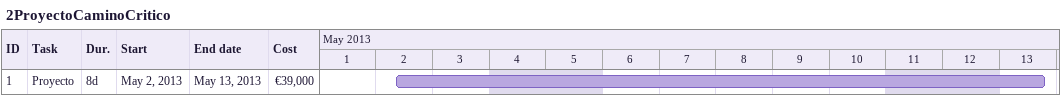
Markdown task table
2ProyectoCaminoCritico

| ID | Task | Duration | Start | Finish | Cost (€) |
|---|---|---|---|---|---|
| 1 | Proyecto | 8d | 2013-05-02 | 2013-05-13 | 39000 |
